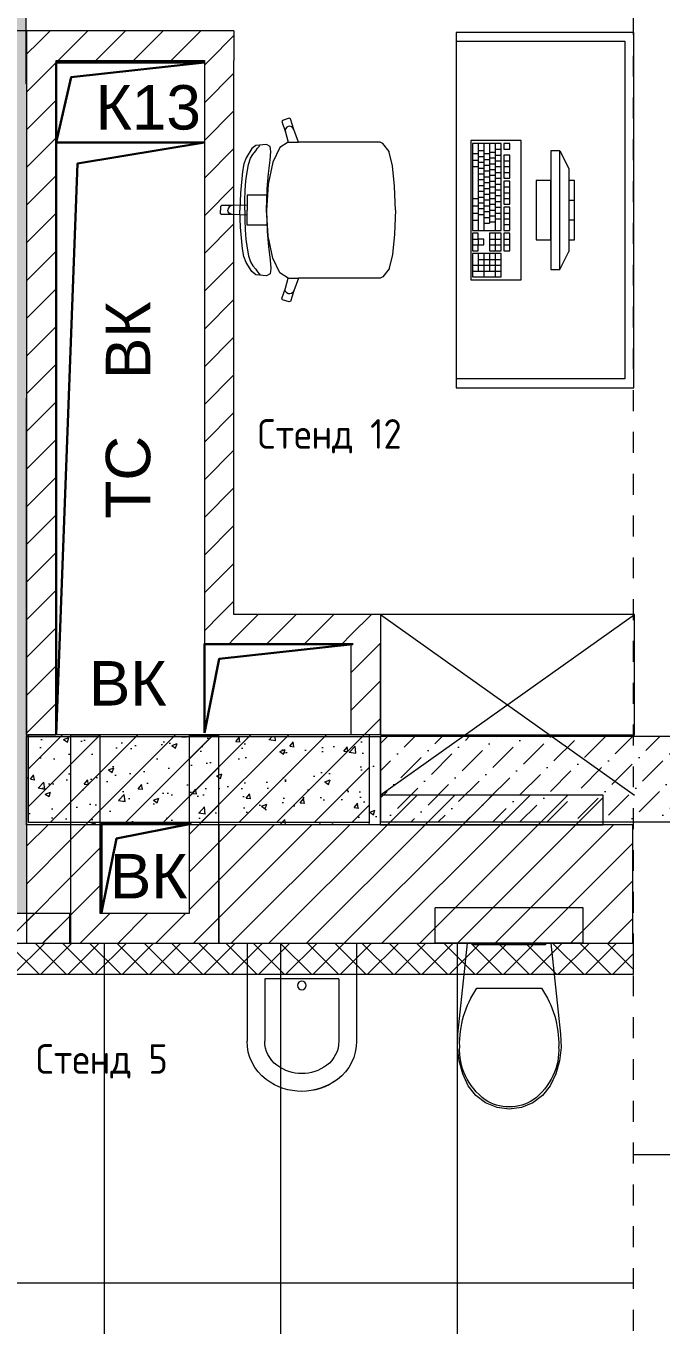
# Model space of a CAD drawing. Header units: millimetres. Extents: x 2336463 to 2579121, y 595385 to 778077.
# Drawn here: x 2528427 to 2530571, y 618458 to 622846 of the extents above; entities that cross this region are included whole.
import ezdxf

# ---------------------------------------------------------------- set-up
doc = ezdxf.new("R2010")
doc.units = ezdxf.units.MM
doc.header["$MEASUREMENT"] = 0
doc.linetypes.add('короткая штриховая', pattern=[141.111111, 70.555556, -70.555556])
for name, color, linetype, lineweight, true_color in [('+ план экспозиций_Ном._пера__242', 7, 'Continuous', 13, 0x1b55b5), ('+ план экспозиций_Ном._пера__58', 7, 'Continuous', 5, 0xdf0000), ('+возводимые стены_Ном._пера__169', 7, 'Continuous', 5, 0x68b353), ('+возводимые стены_Ном._пера__242', 7, 'Continuous', 13, 0x1b55b5), ('+возводимые стены_Ном._пера__9', 7, 'Continuous', 15, 0x3dad99), ('+стена с дверью_Ном._пера__243', 7, 'Continuous', 13, 0xe25822), ('Конструктив - Стены Несущие_Ном._пера__162', 7, 'Continuous', 5, 0xaaaaaa), ('сит план_Ном._пера__87', 7, 'Continuous', 20, 0x6a6a6a)]:
    doc.layers.add(name, color=color, linetype=linetype, lineweight=lineweight, true_color=true_color)
for name, color, linetype in [('+возводимые стены', 7, 'Continuous'), ('Интерьер - Мебель', 7, 'Continuous'), ('сит план', 7, 'Continuous')]:
    doc.layers.add(name, color=color, linetype=linetype)
for name, color, linetype, lineweight in [('+возводимые стены_Ном._пера__1', 7, 'Continuous', 13), ('+возводимые стены_Ном._пера__101', 252, 'Continuous', 5), ('+стена с дверью_Ном._пера__1', 7, 'Continuous', 13), ('1 Планировка_Ном._пера__1', 7, 'Continuous', 13), ('Интерьер - Мебель_Ном._пера__1', 7, 'Continuous', 13), ('Конструктив - Стены Несущие_Ном._пера__1', 7, 'Continuous', 13), ('сит план_Ном._пера__1', 7, 'Continuous', 13), ('сит план_Ном._пера__21', 7, 'Continuous', 30)]:
    doc.layers.add(name, color=color, linetype=linetype, lineweight=lineweight)
doc.styles.add('СГЕНЕРИР_СТИЛЬ_1', font='arial.ttf')
doc.styles.add('СГЕНЕРИР_СТИЛЬ_4', font='isocp.shx')
pattern_1 = [(45, (2086872.015, 585813.69), (-63.639609, 63.639609), [])]

# ---------------------------------------------------------------- blocks, each defined once
blk = doc.blocks.new('Перекрытие_164', base_point=(2529623.9, 620453.1))
at = {"layer": 'Интерьер - Мебель_Ном._пера__1', "color": 7, "linetype": 'Continuous', "lineweight": 13, "flags": 128}
blk.add_lwpolyline([(2529623.9, 620453.1), (2530481, 620453.1), (2530481, 620859.7), (2529623.9, 620859.7)], close=True, dxfattribs=at)
blk = doc.blocks.new('Стена_608', base_point=(2528429.3, 622829.7))
at = {"layer": 'сит план_Ном._пера__87', "linetype": 'Continuous', "lineweight": 20, "true_color": 0x6a6a6a}
h = blk.add_hatch(dxfattribs=at)
h.set_pattern_fill('Блоки_Бетонные_Эффективные', color=251, style=0, pattern_type=2)
h.set_pattern_definition(pattern_1)
h.paths.add_polyline_path([(2528429.3, 622729.7), (2528529.3, 622729.7), (2528429.3, 622829.7)])
h = blk.add_hatch(dxfattribs=at)
h.set_pattern_fill('Блоки_Бетонные_Эффективные', color=251, style=0, pattern_type=2)
h.set_pattern_definition(pattern_1)
h.paths.add_polyline_path([(2528529.3, 622829.7), (2528429.3, 622829.7), (2528529.3, 622729.7)])
h = blk.add_hatch(dxfattribs=at)
h.set_pattern_fill('Блоки_Бетонные_Эффективные', color=251, style=0, pattern_type=2)
h.set_pattern_definition(pattern_1)
h.paths.add_polyline_path([(2528529.3, 622829.7), (2528529.3, 622729.7), (2529029.3, 622729.7), (2529029.3, 622829.7)])
h = blk.add_hatch(dxfattribs=at)
h.set_pattern_fill('Блоки_Бетонные_Эффективные', color=251, style=0, pattern_type=2)
h.set_pattern_definition(pattern_1)
h.paths.add_polyline_path([(2529029.3, 622729.7), (2529129.3, 622729.7), (2529129.3, 622829.7)])
h = blk.add_hatch(dxfattribs=at)
h.set_pattern_fill('Блоки_Бетонные_Эффективные', color=251, style=0, pattern_type=2)
h.set_pattern_definition(pattern_1)
h.paths.add_polyline_path([(2529029.3, 622729.7), (2529129.3, 622829.7), (2529029.3, 622829.7)])
at = {"layer": 'сит план_Ном._пера__1', "color": 7, "linetype": 'Continuous', "lineweight": 13, "flags": 128}
for points in [[(2528429.3, 622829.7), (2528429.3, 622729.7)], [(2529129.3, 622829.7), (2528429.3, 622829.7)], [(2529129.3, 622829.7), (2529129.3, 622729.7)], [(2528529.3, 622729.7), (2529029.3, 622729.7)]]:
    blk.add_lwpolyline(points, dxfattribs=at)
blk = doc.blocks.new('Стена_609', base_point=(2529129.3, 622829.7))
at = {"layer": 'сит план_Ном._пера__87', "linetype": 'Continuous', "lineweight": 20, "true_color": 0x6a6a6a}
h = blk.add_hatch(dxfattribs=at)
h.set_pattern_fill('Блоки_Бетонные_Эффективные', color=251, style=0, pattern_type=2)
h.set_pattern_definition(pattern_1)
h.paths.add_polyline_path([(2529029.3, 622729.7), (2529029.3, 620859.7), (2529129.3, 620859.7), (2529129.3, 622729.7)])
h = blk.add_hatch(dxfattribs=at)
h.set_pattern_fill('Блоки_Бетонные_Эффективные', color=251, style=0, pattern_type=2)
h.set_pattern_definition(pattern_1)
h.paths.add_polyline_path([(2529129.3, 620859.7), (2529029.3, 620759.7), (2529129.3, 620759.7)])
h = blk.add_hatch(dxfattribs=at)
h.set_pattern_fill('Блоки_Бетонные_Эффективные', color=251, style=0, pattern_type=2)
h.set_pattern_definition(pattern_1)
h.paths.add_polyline_path([(2529129.3, 620859.7), (2529029.3, 620859.7), (2529029.3, 620759.7)])
at = {"layer": 'сит план_Ном._пера__1', "color": 7, "linetype": 'Continuous', "lineweight": 13, "flags": 128}
for points in [[(2529029.3, 622729.7), (2529029.3, 620759.7)], [(2529129.3, 620859.7), (2529129.3, 622729.7)], [(2529029.3, 620759.7), (2529129.3, 620759.7)]]:
    blk.add_lwpolyline(points, dxfattribs=at)
blk = doc.blocks.new('Стена_610', base_point=(2529129.3, 620859.7))
at = {"layer": 'сит план_Ном._пера__87', "linetype": 'Continuous', "lineweight": 20, "true_color": 0x6a6a6a}
h = blk.add_hatch(dxfattribs=at)
h.set_pattern_fill('Блоки_Бетонные_Эффективные', color=251, style=0, pattern_type=2)
h.set_pattern_definition(pattern_1)
h.paths.add_polyline_path([(2529129.3, 620759.7), (2529523.9, 620759.7), (2529523.9, 620859.7), (2529129.3, 620859.7)])
h = blk.add_hatch(dxfattribs=at)
h.set_pattern_fill('Блоки_Бетонные_Эффективные', color=251, style=0, pattern_type=2)
h.set_pattern_definition(pattern_1)
h.paths.add_polyline_path([(2529523.9, 620759.7), (2529623.9, 620759.7), (2529623.9, 620859.7)])
h = blk.add_hatch(dxfattribs=at)
h.set_pattern_fill('Блоки_Бетонные_Эффективные', color=251, style=0, pattern_type=2)
h.set_pattern_definition(pattern_1)
h.paths.add_polyline_path([(2529523.9, 620759.7), (2529623.9, 620859.7), (2529523.9, 620859.7)])
at = {"layer": 'сит план_Ном._пера__1', "color": 7, "linetype": 'Continuous', "lineweight": 13, "flags": 128}
for points in [[(2529623.9, 620859.7), (2529129.3, 620859.7)], [(2529623.9, 620859.7), (2529623.9, 620759.7)], [(2529129.3, 620759.7), (2529523.9, 620759.7)]]:
    blk.add_lwpolyline(points, dxfattribs=at)
blk = doc.blocks.new('Стена_611', base_point=(2529623.9, 620859.7))
at = {"layer": 'сит план_Ном._пера__87', "linetype": 'Continuous', "lineweight": 20, "true_color": 0x6a6a6a}
h = blk.add_hatch(dxfattribs=at)
h.set_pattern_fill('Блоки_Бетонные_Эффективные', color=251, style=0, pattern_type=2)
h.set_pattern_definition(pattern_1)
h.paths.add_polyline_path([(2529523.9, 620759.7), (2529523.9, 620453.1), (2529623.9, 620453.1), (2529623.9, 620759.7)])
at = {"layer": 'сит план_Ном._пера__1', "color": 7, "linetype": 'Continuous', "lineweight": 13, "flags": 128}
for points in [[(2529523.9, 620759.7), (2529523.9, 620453.1)], [(2529623.9, 620453.1), (2529623.9, 620759.7)], [(2529623.9, 620453.1), (2529523.9, 620453.1)]]:
    blk.add_lwpolyline(points, dxfattribs=at)
blk = doc.blocks.new('Стена_612', base_point=(2528429.3, 622829.7))
at = {"layer": 'сит план_Ном._пера__87', "linetype": 'Continuous', "lineweight": 20, "true_color": 0x6a6a6a}
h = blk.add_hatch(dxfattribs=at)
h.set_pattern_fill('Блоки_Бетонные_Эффективные', color=251, style=0, pattern_type=2)
h.set_pattern_definition(pattern_1)
h.paths.add_polyline_path([(2528429.3, 622729.7), (2528427.9, 620452.4), (2528527.9, 620452.3), (2528529.3, 622729.7)])
at = {"layer": 'сит план_Ном._пера__1', "color": 7, "linetype": 'Continuous', "lineweight": 13, "flags": 128}
for points in [[(2528429.3, 622729.7), (2528427.9, 620452.4)], [(2528527.9, 620452.3), (2528529.3, 622729.7)], [(2528527.9, 620452.3), (2528427.9, 620452.4)]]:
    blk.add_lwpolyline(points, dxfattribs=at)
blk = doc.blocks.new('Стена_613', base_point=(2528434.9, 620453.1))
at = {"layer": 'сит план_Ном._пера__87', "linetype": 'Continuous', "lineweight": 20, "true_color": 0x6a6a6a}
h = blk.add_hatch(dxfattribs=at)
h.set_pattern_fill('Блоки_Бетонные_Эффективные', color=251, style=0, pattern_type=2)
h.set_pattern_definition(pattern_1)
h.paths.add_polyline_path([(2528434.9, 620158.1), (2529587, 620158.1), (2529587, 620453.1), (2528434.9, 620453.1)])
at = {"layer": 'сит план_Ном._пера__1', "color": 7, "linetype": 'Continuous', "lineweight": 13, "flags": 128}
for points in [[(2529587, 620453.1), (2528434.9, 620453.1)], [(2528434.9, 620453.1), (2528434.9, 620158.1)], [(2529587, 620158.1), (2529587, 620453.1)], [(2528434.9, 620158.1), (2529587, 620158.1)]]:
    blk.add_lwpolyline(points, dxfattribs=at)
blk = doc.blocks.new('Стена_614', base_point=(2528577.9, 620452.4))
at = {"layer": 'сит план_Ном._пера__87', "linetype": 'Continuous', "lineweight": 20, "true_color": 0x6a6a6a}
h = blk.add_hatch(dxfattribs=at)
h.set_pattern_fill('Блоки_Бетонные_Эффективные', color=251, style=0, pattern_type=2)
h.set_pattern_definition(pattern_1)
h.paths.add_polyline_path([(2528677.9, 619849.7), (2528677.9, 620452.4), (2528577.9, 620452.4), (2528577.9, 619849.7)])
h = blk.add_hatch(dxfattribs=at)
h.set_pattern_fill('Блоки_Бетонные_Эффективные', color=251, style=0, pattern_type=2)
h.set_pattern_definition(pattern_1)
h.paths.add_polyline_path([(2528677.9, 619849.7), (2528577.9, 619749.7), (2528677.9, 619749.7)])
h = blk.add_hatch(dxfattribs=at)
h.set_pattern_fill('Блоки_Бетонные_Эффективные', color=251, style=0, pattern_type=2)
h.set_pattern_definition(pattern_1)
h.paths.add_polyline_path([(2528677.9, 619849.7), (2528577.9, 619849.7), (2528577.9, 619749.7)])
at = {"layer": 'сит план_Ном._пера__1', "color": 7, "linetype": 'Continuous', "lineweight": 13, "flags": 128}
for points in [[(2528577.9, 620452.4), (2528577.9, 619749.7)], [(2528677.9, 620452.4), (2528577.9, 620452.4)], [(2528677.9, 619849.7), (2528677.9, 620452.4)], [(2528577.9, 619749.7), (2528677.9, 619749.7)]]:
    blk.add_lwpolyline(points, dxfattribs=at)
blk = doc.blocks.new('Стена_615', base_point=(2528577.9, 619749.7))
at = {"layer": 'сит план_Ном._пера__87', "linetype": 'Continuous', "lineweight": 20, "true_color": 0x6a6a6a}
h = blk.add_hatch(dxfattribs=at)
h.set_pattern_fill('Блоки_Бетонные_Эффективные', color=251, style=0, pattern_type=2)
h.set_pattern_definition(pattern_1)
h.paths.add_polyline_path([(2528677.9, 619749.7), (2528977.9, 619749.7), (2528977.9, 619849.7), (2528677.9, 619849.7)])
h = blk.add_hatch(dxfattribs=at)
h.set_pattern_fill('Блоки_Бетонные_Эффективные', color=251, style=0, pattern_type=2)
h.set_pattern_definition(pattern_1)
h.paths.add_polyline_path([(2529077.9, 619849.7), (2528977.9, 619849.7), (2529077.9, 619749.7)])
h = blk.add_hatch(dxfattribs=at)
h.set_pattern_fill('Блоки_Бетонные_Эффективные', color=251, style=0, pattern_type=2)
h.set_pattern_definition(pattern_1)
h.paths.add_polyline_path([(2528977.9, 619849.7), (2528977.9, 619749.7), (2529077.9, 619749.7)])
at = {"layer": 'сит план_Ном._пера__1', "color": 7, "linetype": 'Continuous', "lineweight": 13, "flags": 128}
for points in [[(2528977.9, 619849.7), (2528677.9, 619849.7)], [(2529077.9, 619749.7), (2529077.9, 619849.7)], [(2528677.9, 619749.7), (2529077.9, 619749.7)]]:
    blk.add_lwpolyline(points, dxfattribs=at)
blk = doc.blocks.new('Стена_616', base_point=(2529077.9, 619749.7))
at = {"layer": 'сит план_Ном._пера__87', "linetype": 'Continuous', "lineweight": 20, "true_color": 0x6a6a6a}
h = blk.add_hatch(dxfattribs=at)
h.set_pattern_fill('Блоки_Бетонные_Эффективные', color=251, style=0, pattern_type=2)
h.set_pattern_definition(pattern_1)
h.paths.add_polyline_path([(2529077.9, 619849.7), (2529077.9, 620452.4), (2528977.9, 620452.4), (2528977.9, 619849.7)])
at = {"layer": 'сит план_Ном._пера__1', "color": 7, "linetype": 'Continuous', "lineweight": 13, "flags": 128}
for points in [[(2528977.9, 620452.4), (2529077.9, 620452.4)], [(2528977.9, 620452.4), (2528977.9, 619849.7)], [(2529077.9, 619849.7), (2529077.9, 620452.4)]]:
    blk.add_lwpolyline(points, dxfattribs=at)
blk = doc.blocks.new('Стена_634', base_point=(2528574.7, 619749.7))
at = {"layer": '+возводимые стены_Ном._пера__169', "linetype": 'Continuous', "lineweight": 5, "true_color": 0x68b353}
h = blk.add_hatch(dxfattribs=at)
h.set_pattern_fill('Блоки_Бетонные_Эффективные', color=85, style=0, pattern_type=2)
h.set_pattern_definition(pattern_1)
h.paths.add_polyline_path([(2528574.7, 619849.7), (2526803.9, 619849.7), (2526803.9, 619749.7), (2528574.7, 619749.7)])
at = {"layer": '+возводимые стены_Ном._пера__101', "color": 252, "linetype": 'Continuous', "lineweight": 5, "flags": 128}
for points in [[(2528574.7, 619849.7), (2526803.9, 619849.7)], [(2528574.7, 619749.7), (2528574.7, 619849.7)], [(2526803.9, 619749.7), (2528574.7, 619749.7)]]:
    blk.add_lwpolyline(points, dxfattribs=at)
blk = doc.blocks.new('Стена_649', base_point=(2528428.7, 620149.8))
at = {"layer": '+возводимые стены_Ном._пера__169', "linetype": 'Continuous', "lineweight": 5, "true_color": 0x68b353}
h = blk.add_hatch(dxfattribs=at)
h.set_pattern_fill('Блоки_Бетонные_Эффективные', color=85, style=0, pattern_type=2)
h.set_pattern_definition(pattern_1)
h.paths.add_polyline_path([(2528428.7, 620149.8), (2528428.7, 619749.9), (2528578.7, 619749.9), (2528578.7, 620149.8)])
at = {"layer": '+возводимые стены_Ном._пера__101', "color": 252, "linetype": 'Continuous', "lineweight": 5, "flags": 128}
for points in [[(2528428.7, 620149.8), (2528428.7, 619749.9)], [(2528578.7, 620149.8), (2528428.7, 620149.8)], [(2528578.7, 619749.9), (2528578.7, 620149.8)], [(2528428.7, 619749.9), (2528578.7, 619749.9)]]:
    blk.add_lwpolyline(points, dxfattribs=at)
blk = doc.blocks.new('Стена_654', base_point=(2529622.7, 620149.8))
at = {"layer": '+возводимые стены_Ном._пера__169', "linetype": 'Continuous', "lineweight": 5, "true_color": 0x68b353}
h = blk.add_hatch(dxfattribs=at)
h.set_pattern_fill('Блоки_Бетонные_Эффективные', color=85, style=0, pattern_type=2)
h.set_pattern_definition(pattern_1)
h.paths.add_polyline_path([(2529622.7, 620149.8), (2530375, 620149.8), (2530375, 620249.8), (2529622.7, 620249.8)])
at = {"layer": '+возводимые стены_Ном._пера__101', "color": 252, "linetype": 'Continuous', "lineweight": 5, "flags": 128}
for points in [[(2530375, 620249.8), (2529622.7, 620249.8)], [(2529622.7, 620249.8), (2529622.7, 620149.8)], [(2530375, 620149.8), (2530375, 620249.8)], [(2529622.7, 620149.8), (2530375, 620149.8)]]:
    blk.add_lwpolyline(points, dxfattribs=at)
blk = doc.blocks.new('Индивидуальное Рабочее Место 25')
at = {"layer": 'Интерьер - Мебель_Ном._пера__1', "color": 7, "linetype": 'Continuous', "lineweight": 13}
for p, q in [((-1170, 0), (-1200, 0)), ((-1200, 0), (-1200, -30)), ((-30, 0), (-1170, 0)), ((0, 0), (-30, 0)), ((0, -30), (0, 0)), ((-1200, -30), (-1200, -600)), ((-1170, -30), (-30, -30)), ((-1170, -600), (-1170, -30)), ((-30, -30), (-30, -600)), ((0, -600), (0, -30)), ((-500, -200), (-700, -200)), ((-700, -200), (-700, -220)), ((-633.3, -220), (-633.3, -200)), ((-566.7, -220), (-566.7, -200)), ((-500, -220), (-500, -200)), ((-800, -250), (-740, -220)), ((-400, -250), (-800, -250)), ((-800, -250), (-800, -280)), ((-740, -220), (-460, -220)), ((-700, -220), (-500, -220)), ((-400, -250), (-460, -220)), ((-400, -280), (-400, -250)), ((-800, -280), (-400, -280)), ((-500, -280), (-700, -280)), ((-700, -280), (-700, -330)), ((-500, -330), (-500, -280)), ((-700, -330), (-500, -330)), ((-805.6, -419.1), (-825.2, -419.1)), ((-825.2, -419.1), (-825.2, -438.5)), ((-825.2, -438.5), (-805.6, -438.5)), ((-805.6, -438.5), (-805.6, -419.1)), ((-707.7, -419.1), (-786, -419.1)), ((-786, -419.1), (-786, -438.5)), ((-786, -438.5), (-707.7, -438.5)), ((-766.5, -438.5), (-766.5, -419.1)), ((-746.9, -438.5), (-746.9, -419.1)), ((-727.3, -438.5), (-727.3, -419.1)), ((-707.7, -438.5), (-707.7, -419.1)), ((-619.6, -419.1), (-697.9, -419.1)), ((-697.9, -419.1), (-697.9, -438.5)), ((-697.9, -438.5), (-619.6, -438.5)), ((-678.3, -438.5), (-678.3, -419.1)), ((-658.8, -438.5), (-658.8, -419.1)), ((-639.2, -438.5), (-639.2, -419.1)), ((-619.6, -438.5), (-619.6, -419.1)), ((-531.5, -419.1), (-609.8, -419.1)), ((-609.8, -419.1), (-609.8, -438.5)), ((-609.8, -438.5), (-531.5, -438.5)), ((-590.2, -438.5), (-590.2, -419.1)), ((-570.6, -438.5), (-570.6, -419.1)), ((-551, -438.5), (-551, -419.1)), ((-531.5, -438.5), (-531.5, -419.1)), ((-462.9, -419.1), (-521.7, -419.1)), ((-521.7, -419.1), (-521.7, -438.5)), ((-521.7, -438.5), (-462.9, -438.5)), ((-502.1, -438.5), (-502.1, -419.1)), ((-482.5, -438.5), (-482.5, -419.1)), ((-462.9, -438.5), (-462.9, -419.1)), ((-531.5, -448.2), (-825.2, -448.2)), ((-825.2, -448.2), (-825.2, -545.2)), ((-825.2, -467.6), (-531.5, -467.6)), ((-805.6, -467.6), (-805.6, -448.2)), ((-795.8, -487), (-795.8, -467.6)), ((-786, -467.6), (-786, -448.2)), ((-776.3, -487), (-776.3, -467.6)), ((-766.5, -467.6), (-766.5, -448.2)), ((-756.7, -487), (-756.7, -467.6)), ((-746.9, -467.6), (-746.9, -448.2)), ((-737.1, -487), (-737.1, -467.6)), ((-727.3, -467.6), (-727.3, -448.2)), ((-717.5, -487), (-717.5, -467.6)), ((-707.7, -467.6), (-707.7, -448.2)), ((-697.9, -487), (-697.9, -467.6)), ((-688.1, -467.6), (-688.1, -448.2)), ((-678.3, -487), (-678.3, -467.6)), ((-668.5, -467.6), (-668.5, -448.2)), ((-658.8, -487), (-658.8, -467.6)), ((-649, -467.6), (-649, -448.2)), ((-639.2, -487), (-639.2, -467.6)), ((-629.4, -467.6), (-629.4, -448.2)), ((-619.6, -487), (-619.6, -467.6)), ((-609.8, -467.6), (-609.8, -448.2)), ((-600, -487), (-600, -467.6)), ((-590.2, -467.6), (-590.2, -448.2)), ((-580.4, -487), (-580.4, -467.6)), ((-570.6, -467.6), (-570.6, -448.2)), ((-560.8, -487), (-560.8, -467.6)), ((-531.5, -545.2), (-531.5, -448.2)), ((-462.9, -448.2), (-521.7, -448.2)), ((-521.7, -448.2), (-521.7, -487)), ((-521.7, -467.6), (-462.9, -467.6)), ((-502.1, -487), (-502.1, -448.2)), ((-482.5, -487), (-482.5, -448.2)), ((-462.9, -487), (-462.9, -448.2)), ((-374.8, -448.2), (-453.1, -448.2)), ((-453.1, -448.2), (-453.1, -545.2)), ((-453.1, -467.6), (-374.8, -467.6)), ((-433.5, -525.8), (-433.5, -448.2)), ((-414, -545.2), (-414, -448.2)), ((-394.4, -545.2), (-394.4, -448.2)), ((-374.8, -545.2), (-374.8, -448.2)), ((-825.2, -487), (-555.9, -487)), ((-825.2, -506.4), (-531.5, -506.4)), ((-825.2, -525.8), (-531.5, -525.8)), ((-800.7, -525.8), (-800.7, -506.4)), ((-790.9, -506.4), (-790.9, -487)), ((-790.9, -545.2), (-790.9, -525.8)), ((-781.1, -525.8), (-781.1, -506.4)), ((-771.4, -506.4), (-771.4, -487)), ((-768.9, -545.2), (-768.9, -525.8)), ((-761.6, -525.8), (-761.6, -506.4)), ((-751.8, -506.4), (-751.8, -487)), ((-746.9, -545.2), (-746.9, -525.8)), ((-742, -525.8), (-742, -506.4)), ((-732.2, -506.4), (-732.2, -487)), ((-722.4, -525.8), (-722.4, -506.4)), ((-712.6, -506.4), (-712.6, -487)), ((-702.8, -525.8), (-702.8, -506.4)), ((-693, -506.4), (-693, -487)), ((-683.2, -525.8), (-683.2, -506.4)), ((-673.4, -506.4), (-673.4, -487)), ((-663.6, -525.8), (-663.6, -506.4)), ((-653.9, -506.4), (-653.9, -487)), ((-644.1, -525.8), (-644.1, -506.4)), ((-639.2, -545.2), (-639.2, -525.8)), ((-634.3, -506.4), (-634.3, -487)), ((-624.5, -525.8), (-624.5, -506.4)), ((-614.7, -506.4), (-614.7, -487)), ((-614.7, -545.2), (-614.7, -525.8)), ((-604.9, -525.8), (-604.9, -506.4)), ((-595.1, -506.4), (-595.1, -487)), ((-590.2, -545.2), (-590.2, -525.8)), ((-585.3, -525.8), (-585.3, -506.4)), ((-575.5, -506.4), (-575.5, -487)), ((-565.7, -545.2), (-565.7, -525.8)), ((-555.9, -506.4), (-555.9, -487)), ((-521.7, -487), (-462.9, -487)), ((-502.1, -525.8), (-521.7, -525.8)), ((-521.7, -525.8), (-521.7, -545.2)), ((-482.5, -506.4), (-502.1, -506.4)), ((-502.1, -506.4), (-502.1, -525.8)), ((-502.1, -545.2), (-502.1, -525.8)), ((-502.1, -525.8), (-482.5, -525.8)), ((-482.5, -525.8), (-482.5, -506.4)), ((-462.9, -525.8), (-482.5, -525.8)), ((-482.5, -545.2), (-482.5, -525.8)), ((-462.9, -545.2), (-462.9, -525.8)), ((-453.1, -487), (-394.4, -487)), ((-453.1, -506.4), (-374.8, -506.4)), ((-453.1, -525.8), (-394.4, -525.8)), ((-825.2, -545.2), (-531.5, -545.2)), ((-521.7, -545.2), (-462.9, -545.2)), ((-453.1, -545.2), (-374.8, -545.2)), ((-1200, -600), (-1170, -600)), ((-30, -600), (0, -600)), ((-797.9, -826.3), (-824.7, -847.4)), ((-795.8, -825.4), (-797.9, -826.3)), ((-749.9, -814.7), (-795.8, -825.4)), ((-681.1, -807.6), (-749.9, -814.7)), ((-680, -807.5), (-681.1, -807.6)), ((-600, -805), (-680, -807.5)), ((-600, -805), (-520, -807.5)), ((-520, -807.5), (-518.9, -807.6)), ((-518.9, -807.6), (-450.1, -814.7)), ((-450.1, -814.7), (-404.2, -825.4)), ((-404.2, -825.4), (-402.1, -826.3)), ((-402.1, -826.3), (-375.3, -847.4)), ((-824.7, -847.4), (-829.3, -856)), ((-829.3, -856), (-829.3, -887.1)), ((-375.3, -847.4), (-370.7, -856)), ((-370.7, -856), (-370.7, -887.1)), ((-829.3, -887.1), (-829.3, -923.2)), ((-370.7, -887.1), (-370.7, -923.2)), ((-829.3, -923.2), (-829.3, -1132.3)), ((-370.7, -923.2), (-370.7, -1132.3)), ((-829.3, -1132.3), (-872.6, -1148)), ((-829.3, -1166.5), (-829.3, -1132.3)), ((-370.7, -1166.5), (-370.7, -1132.3)), ((-370.7, -1132.3), (-327.4, -1148)), ((-908.1, -1159.4), (-910, -1163.1)), ((-910, -1163.1), (-902.5, -1185.9)), ((-872.6, -1148), (-908.1, -1159.4)), ((-898.7, -1187.8), (-863.3, -1176.4)), ((-881.4, -1155.4), (-883, -1161)), ((-883, -1161), (-882.3, -1166.8)), ((-882.3, -1166.8), (-879.5, -1171.9)), ((-877.8, -1150.8), (-881.4, -1155.4)), ((-879.5, -1171.9), (-874.8, -1175.5)), ((-872.6, -1148), (-877.8, -1150.8)), ((-874.8, -1175.5), (-869.2, -1177.1)), ((-869.2, -1177.1), (-863.3, -1176.4)), ((-863.3, -1176.4), (-829.2, -1166.7)), ((-829.3, -1166.5), (-829.2, -1166.7)), ((-829.2, -1166.7), (-811.8, -1194.6)), ((-370.8, -1166.7), (-388.2, -1194.6)), ((-370.7, -1166.5), (-370.8, -1166.7)), ((-336.7, -1176.4), (-370.8, -1166.7)), ((-330.8, -1177.1), (-336.7, -1176.4)), ((-301.3, -1187.8), (-336.7, -1176.4)), ((-325.2, -1175.5), (-330.8, -1177.1)), ((-327.4, -1148), (-322.2, -1150.8)), ((-327.4, -1148), (-291.9, -1159.4)), ((-320.5, -1171.9), (-325.2, -1175.5)), ((-322.2, -1150.8), (-318.6, -1155.4)), ((-317.7, -1166.8), (-320.5, -1171.9)), ((-318.6, -1155.4), (-317, -1161)), ((-317, -1161), (-317.7, -1166.8)), ((-290, -1163.1), (-297.5, -1185.9)), ((-291.9, -1159.4), (-290, -1163.1)), ((-902.5, -1185.9), (-898.7, -1187.8)), ((-814.7, -1228.1), (-821.4, -1239.7)), ((-797.5, -1225.1), (-814.7, -1228.1)), ((-811.8, -1194.6), (-762.1, -1218.4)), ((-768.5, -1227.7), (-797.5, -1225.1)), ((-723.2, -1233.5), (-768.5, -1227.7)), ((-762.1, -1218.4), (-687.7, -1234.2)), ((-437.9, -1218.4), (-512.3, -1234.2)), ((-476.8, -1233.5), (-431.5, -1227.7)), ((-388.2, -1194.6), (-437.9, -1218.4)), ((-431.5, -1227.7), (-402.5, -1225.1)), ((-402.5, -1225.1), (-385.3, -1228.1)), ((-385.3, -1228.1), (-378.6, -1239.7)), ((-297.5, -1185.9), (-301.3, -1187.8)), ((-821.4, -1239.7), (-818.1, -1275.8)), ((-815, -1265.2), (-818.8, -1262.6)), ((-808.8, -1270.4), (-815, -1265.2)), ((-799.7, -1276.5), (-808.8, -1270.4)), ((-672.3, -1238.2), (-723.2, -1233.5)), ((-687.7, -1234.2), (-650.3, -1236.6)), ((-600, -1240.5), (-672.3, -1238.2)), ((-650.3, -1236.6), (-600, -1239.8)), ((-650.3, -1236.6), (-650.3, -1275.3)), ((-549.7, -1236.6), (-600, -1239.8)), ((-600, -1240.5), (-527.7, -1238.2)), ((-512.3, -1234.2), (-549.7, -1236.6)), ((-549.7, -1236.6), (-549.7, -1275.3)), ((-527.7, -1238.2), (-476.8, -1233.5)), ((-400.3, -1276.5), (-391.2, -1270.4)), ((-391.2, -1270.4), (-385, -1265.2)), ((-385, -1265.2), (-381.2, -1262.6)), ((-378.6, -1239.7), (-381.9, -1275.8)), ((-818.1, -1275.8), (-807.6, -1289)), ((-807.6, -1289), (-776.5, -1309)), ((-788, -1286.6), (-799.7, -1276.5)), ((-774.8, -1294.3), (-788, -1286.6)), ((-776.5, -1309), (-756.6, -1316.3)), ((-754.5, -1300.5), (-774.8, -1294.3)), ((-756.6, -1316.3), (-730.7, -1321.1)), ((-728.5, -1305.5), (-754.5, -1300.5)), ((-698.5, -1309.2), (-728.5, -1305.5)), ((-666.1, -1311.7), (-698.5, -1309.2)), ((-632.7, -1313.2), (-666.1, -1311.7)), ((-650.3, -1275.3), (-650.3, -1305.3)), ((-650.3, -1305.3), (-616.9, -1305.3)), ((-600, -1313.6), (-632.7, -1313.2)), ((-616.9, -1305.3), (-600, -1305.3)), ((-616.9, -1305.3), (-615.1, -1355.1)), ((-583.1, -1305.3), (-600, -1305.3)), ((-600, -1313.6), (-567.3, -1313.2)), ((-583.1, -1305.3), (-584.9, -1355.1)), ((-549.7, -1305.3), (-583.1, -1305.3)), ((-567.3, -1313.2), (-533.9, -1311.7)), ((-549.7, -1275.3), (-549.7, -1305.3)), ((-533.9, -1311.7), (-501.5, -1309.2)), ((-501.5, -1309.2), (-471.5, -1305.5)), ((-471.5, -1305.5), (-445.5, -1300.5)), ((-443.4, -1316.3), (-469.3, -1321.1)), ((-445.5, -1300.5), (-425.2, -1294.3)), ((-423.5, -1309), (-443.4, -1316.3)), ((-425.2, -1294.3), (-412, -1286.6)), ((-392.4, -1289), (-423.5, -1309)), ((-412, -1286.6), (-400.3, -1276.5)), ((-381.9, -1275.8), (-392.4, -1289)), ((-730.7, -1321.1), (-657.5, -1328.1)), ((-657.5, -1328.1), (-600, -1330.2)), ((-615.1, -1355.1), (-613.9, -1360.8)), ((-615.1, -1355.1), (-615.1, -1392)), ((-542.5, -1328.1), (-600, -1330.2)), ((-584.9, -1355.1), (-586.1, -1360.8)), ((-584.9, -1355.1), (-584.9, -1392)), ((-469.3, -1321.1), (-542.5, -1328.1)), ((-615.1, -1392), (-612.1, -1395)), ((-613.9, -1360.8), (-610.7, -1365.7)), ((-612.1, -1395), (-600, -1395)), ((-610.7, -1365.7), (-605.8, -1368.9)), ((-605.8, -1368.9), (-600, -1370.1)), ((-594.2, -1368.9), (-600, -1370.1)), ((-587.9, -1395), (-600, -1395)), ((-589.3, -1365.7), (-594.2, -1368.9)), ((-586.1, -1360.8), (-589.3, -1365.7)), ((-584.9, -1392), (-587.9, -1395))]:
    blk.add_line(p, q, dxfattribs=at)
at = {"layer": 'Интерьер - Мебель_Ном._пера__1', "color": 7, "linetype": 'Continuous', "lineweight": 13, "flags": 128}
for points in [[(0, 0), (-1200, 0), (-1200, -600), (0, -600)], [(-835, -380), (-835, -550), (-365, -550), (-365, -380)]]:
    blk.add_lwpolyline(points, close=True, dxfattribs=at)
blk = doc.blocks.new('Унитаз 25')
at = {"layer": 'Интерьер - Мебель_Ном._пера__1', "color": 7, "linetype": 'Continuous', "lineweight": 13}
for p, q in [((-250, 120), (250, 120)), ((-250, 0), (-250, 120)), ((250, 0), (250, 120)), ((-250, 0), (250, 0)), ((0, -151.4), (-108.9, -151.4)), ((108.9, -151.4), (0, -151.4))]:
    blk.add_line(p, q, dxfattribs=at)
at = {"layer": 'Интерьер - Мебель_Ном._пера__1', "color": 7, "linetype": 'Continuous', "lineweight": 13, "flags": 128}
for points in [[(-169.4, -396.7), (-157, -440.3), (-138, -481.3), (-112.4, -513.9), (-79.4, -538.8), (-41, -554.6), (0, -560), (41, -554.6), (79.4, -538.8), (112.4, -513.9), (138, -481.3), (157, -440.3), (169.4, -396.7), (174.9, -351.8), (173.3, -306.6), (141, 0), (-141, 0), (-173.3, -306.6), (-174.9, -351.8)], [(123, 0), (-123, 0), (-123, -5), (123, -5)]]:
    blk.add_lwpolyline(points, close=True, dxfattribs=at)
at = {"layer": 'Интерьер - Мебель_Ном._пера__1', "color": 7, "linetype": 'Continuous', "lineweight": 13}
for centre, major_axis, start_param, end_param in [((258.1, -339.4), (425.3, 0), 2.612188, 3.165208), ((-258.1, -339.4), (425.3, 0), 6.259567, 6.812588), ((89.5, -360.8), (256.9, 0), 3.085861, 3.98645), ((-89.5, -360.8), (256.9, 0), 5.438324, 6.338913), ((0.8, -431.2), (138.5, 0), 4.079884, 4.706528), ((-0.8, -431.2), (138.5, 0), 4.71825, 5.344894)]:
    blk.add_ellipse(centre, major_axis=major_axis, ratio=0.875546, start_param=start_param, end_param=end_param, dxfattribs=at)
blk = doc.blocks.new('Биде 25')
at = {"layer": 'Интерьер - Мебель_Ном._пера__1', "color": 7, "linetype": 'Continuous', "lineweight": 13}
for p, q in [((185, 0), (-185, 0)), ((185, 0), (185, -330)), ((-185, 0), (-185, -330)), ((-125, -120), (-125, -330)), ((-125, -120), (125, -120)), ((125, -120), (125, -330))]:
    blk.add_line(p, q, dxfattribs=at)
blk.add_circle((0, -142.5), 15, dxfattribs=at)
for centre, radius, start, end in [((-22.5, -330), 162.5, 180, 233.1301), ((-22.5, -330), 162.5, 180, 233.1301), ((-22.5, -330), 102.5, 180, 233.1301), ((22.5, -330), 102.5, 306.8699, 0), ((22.5, -330), 162.5, 306.8699, 0), ((0, -300), 140, 233.1301, 306.8699), ((0, -300), 200, 233.1301, 306.8699), ((0, -300), 200, 233.1301, 270)]:
    blk.add_arc(centre, radius, start, end, dxfattribs=at)

msp = doc.modelspace()

# ---------------------------------------------------------------- hatches: boundary and pattern name
at = {"layer": '+ план экспозиций_Ном._пера__242', "linetype": 'Continuous', "lineweight": 13, "true_color": 0x1b55b5}
h = msp.add_hatch(dxfattribs=at)
h.set_pattern_fill('Сетка_1200х1200', color=152, style=0, pattern_type=2)
h.set_pattern_definition([(0, (2531101.8, 617836.2), (0, 1200), []), (90, (2531101.8, 617836.2), (-1200, 0), [])])
h.paths.add_polyline_path([(2531724.6, 612956.1), (2530479.1, 612956.1), (2530479.1, 620158.7), (2531724.6, 620158.7)])
h = msp.add_hatch(dxfattribs=at)
h.set_pattern_fill('Сетка_596x1500', color=152, style=0, pattern_type=2)
h.set_pattern_definition([(90, (2530479.1, 618602.75), (-596, 0), []), (180, (2530479.1, 618602.8), (0, 1500), [])])
h.paths.add_polyline_path([(2526835.8, 619749.7), (2526835.8, 617401.1), (2529077.9, 617401.1), (2529077.9, 617402.8), (2530479.1, 617402.8), (2530479.1, 619749.7), (2529077.9, 619749.7)])
at = {"layer": '+возводимые стены_Ном._пера__242', "linetype": 'Continuous', "lineweight": 13, "true_color": 0x1b55b5}
h = msp.add_hatch(dxfattribs=at)
h.set_pattern_fill('Блоки_Бетонные_Эффективные', color=152, style=0, pattern_type=2)
h.set_pattern_definition(pattern_1)
h.paths.add_polyline_path([(2529077.9, 619749.7), (2530475.9, 619749.7), (2530475.9, 620149.8), (2529077.9, 620149.8)])
at = {"layer": '+возводимые стены_Ном._пера__9', "linetype": 'Continuous', "lineweight": 15, "true_color": 0x3dad99}
h = msp.add_hatch(dxfattribs=at)
h.set_pattern_fill('Блоки_Бетонные', color=135, style=0, pattern_type=2)
h.set_pattern_definition([(45, (2086872.015, 585813.686), (-45.961939, 45.961939), []), (135, (2086872.015, 585813.686), (45.961939, 45.961939), [])])
h.paths.add_polyline_path([(2526836, 619749.7), (2530476.6, 619749.7), (2530476.6, 619643.7), (2526836, 619643.7)])
at = {"layer": '+стена с дверью_Ном._пера__243', "linetype": 'Continuous', "lineweight": 0, "true_color": 0x381608}
msp.add_hatch(color=28, dxfattribs=at).paths.add_polyline_path([(2526578.5, 625555.9), (2526578.5, 628644.3), (2528406.9, 628644.3), (2528548.1, 628644.3), (2528548.1, 625677.7), (2528406.9, 625677.7), (2528406.9, 624046.4), (2528426.9, 624046.4), (2528426.9, 622652), (2528429.2, 622652), (2528429.2, 619849.7), (2526803.9, 619849.7), (2526803.9, 622652), (2526198.9, 622652), (2526198.9, 622256), (2525678.9, 622256), (2525678.9, 624045.8), (2525678.9, 625555.9)])
at = {"layer": 'Конструктив - Стены Несущие_Ном._пера__162', "linetype": 'Continuous', "lineweight": 5, "true_color": 0xaaaaaa}
h = msp.add_hatch(dxfattribs=at)
h.set_pattern_fill('Бетон_01', color=253, style=0, pattern_type=2)
h.set_pattern_definition([(45, (2086872.01, 585813.69), (-91.92388, 91.92388), [97.499996, -32.499999, 0, -32.499999]), (45, (2086883.5, 585917.1), (-91.92388, 91.92388), [97.499996, -32.499999, 0, -32.499999])])
h.paths.add_polyline_path([(2532078.1, 620447.4), (2529624.3, 620447.4), (2529624.3, 620159), (2532078.1, 620159)])
at = {"layer": 'сит план_Ном._пера__1', "linetype": 'Continuous', "lineweight": 13}
h = msp.add_hatch(dxfattribs=at)
h.set_pattern_fill('AR_CONC', style=0, pattern_type=2)
h.set_pattern_definition([(50, (2086872.01, 585813.69), (-182.18467, 15.939086), [19.05, -209.55]), (355, (2086872.01, 585813.69), (-35.24342, 191.056845), [15.24, -167.640584]), (100.451445, (2086887.2, 585812.36), (146.94125, 175.11775), [16.19001, -178.090245]), (46.1842, (2086872.01, 585864.49), (-271.07904, 42.04233), [28.575, -314.325]), (96.63556, (2086894.6, 585860.98), (237.40413, 247.42612), [24.28502, -267.1356]), (351.18415, (2086872.01, 585864.49), (237.40413, 247.42612), [22.85997, -251.45973]), (21, (2086897.41, 585851.79), (-151.61439, 102.2652), [19.05, -209.55]), (326, (2086897.41, 585851.79), (61.80203, 184.18797), [15.24, -167.64]), (71.451445, (2086910.05, 585843.26), (213.41642, 81.92277), [16.19001, -178.08994]), (37.5, (2086872.015, 585813.686), (3.088603, 84.555039), [0, -165.608, 0, -170.18, 0, -168.275]), (7.5, (2086872.015, 585813.69), (66.819663, 100.180575), [0, -97.028, 0, -161.798, 0, -64.135]), (327.5, (2086815.37, 585813.686), (-135.590595, 5.728744), [0, -63.5, 0, -198.12, 0, -262.89]), (317.5, (2086789.97, 585813.69), (148.12918, 25.42649), [0, -82.55, 0, -131.572, 0, -186.69])])
h.paths.add_polyline_path([(2528428.7, 620447.4), (2529622.7, 620447.4), (2529622.7, 620149.8), (2528428.7, 620149.8)])

# ---------------------------------------------------------------- linework, layer by layer
at = {"layer": '+возводимые стены_Ном._пера__1', "color": 7, "linetype": 'Continuous', "lineweight": 13, "flags": 128}
for points in [[(2529077.9, 619749.7), (2530475.9, 619749.7), (2530475.9, 620149.8), (2529077.9, 620149.8)], [(2526836, 619749.7), (2530476.6, 619749.7), (2530476.6, 619643.7), (2526836, 619643.7)]]:
    msp.add_lwpolyline(points, close=True, dxfattribs=at)
at = {"layer": '+стена с дверью_Ном._пера__1', "color": 7, "linetype": 'Continuous', "lineweight": 13, "flags": 128}
msp.add_lwpolyline([(2526578.5, 625555.9), (2526578.5, 628644.3), (2528406.9, 628644.3), (2528548.1, 628644.3), (2528548.1, 625677.7), (2528406.9, 625677.7), (2528406.9, 624046.4), (2528426.9, 624046.4), (2528426.9, 622652), (2528429.2, 622652), (2528429.2, 619849.7), (2526803.9, 619849.7), (2526803.9, 622652), (2526198.9, 622652), (2526198.9, 622256), (2525678.9, 622256), (2525678.9, 624045.8), (2525678.9, 625555.9)], close=True, dxfattribs=at)
at = {"layer": '1 Планировка_Ном._пера__1', "color": 7, "linetype": 'короткая штриховая', "lineweight": 13}
msp.add_line((2530479.1, 612656.1), (2530477.1, 627783), dxfattribs=at)
at = {"layer": '1 Планировка_Ном._пера__1', "color": 7, "linetype": 'Continuous', "lineweight": 13}
for p, q in [((2529622.7, 620249.8), (2530481, 620859.7)), ((2529623.9, 620859.7), (2530481, 620249.8))]:
    msp.add_line(p, q, dxfattribs=at)
at = {"layer": 'Интерьер - Мебель_Ном._пера__1', "color": 7, "linetype": 'Continuous', "lineweight": 13}
for p, q in [((2528429.3, 622829.7), (2526803.6, 622829.7)), ((2528429.3, 622829.7), (2527529.3, 622829.7)), ((2528429.3, 622799.7), (2528429.3, 622829.7))]:
    msp.add_line(p, q, dxfattribs=at)
at = {"layer": 'Конструктив - Стены Несущие_Ном._пера__1', "color": 7, "linetype": 'Continuous', "lineweight": 13, "flags": 128}
msp.add_lwpolyline([(2532078.1, 620447.4), (2529624.3, 620447.4), (2529624.3, 620159), (2532078.1, 620159)], close=True, dxfattribs=at)
at = {"layer": 'сит план_Ном._пера__1', "color": 7, "linetype": 'Continuous', "lineweight": 13, "flags": 128}
msp.add_lwpolyline([(2528428.7, 620447.4), (2529622.7, 620447.4), (2529622.7, 620149.8), (2528428.7, 620149.8)], close=True, dxfattribs=at)
at = {"layer": 'сит план_Ном._пера__21', "color": 7, "linetype": 'Continuous', "lineweight": 30, "flags": 128}
for points in [[(2528529.2, 622452.7), (2528579.3, 622672.7), (2529029.3, 622722.7), (2528529.3, 622722.7)], [(2528529.2, 620452.7), (2528600.7, 622381.2), (2529029.3, 622452.8), (2528529.3, 622452.8)], [(2529029.3, 620459.7), (2529079.3, 620709.7), (2529530.2, 620759.7), (2529029.3, 620759.7)], [(2528682.5, 619853.1), (2528732.5, 620103.1), (2528983.4, 620153.1), (2528682.5, 620153.1)]]:
    msp.add_lwpolyline(points, close=True, dxfattribs=at)

# ---------------------------------------------------------------- block references
at = {"layer": '+возводимые стены', "color": 252, "lineweight": 5}
for name, p in [('Стена_654', (2529622.7, 620149.8)), ('Стена_649', (2528428.7, 620149.8)), ('Стена_634', (2528574.7, 619749.7))]:
    msp.add_blockref(name, p, dxfattribs=at)
at = {"layer": 'Интерьер - Мебель', "color": 7, "linetype": 'Continuous', "lineweight": 13}
msp.add_blockref('Перекрытие_164', (2529623.9, 620453.1), dxfattribs=at)
at = {"layer": 'Интерьер - Мебель_Ном._пера__1', "color": 7, "linetype": 'Continuous', "lineweight": 13, "zscale": 1000, "rotation": 270}
msp.add_blockref('Индивидуальное Рабочее Место 25', (2530479.1, 621624.4), dxfattribs=at)
at = {"layer": 'Интерьер - Мебель_Ном._пера__1', "color": 7, "linetype": 'Continuous', "lineweight": 13, "xscale": -1, "zscale": 1000}
for name, p in [('Унитаз 25', (2530058.3, 619749.7)), ('Биде 25', (2529358.3, 619749.7))]:
    msp.add_blockref(name, p, dxfattribs=at)
at = {"layer": 'сит план', "color": 7, "lineweight": 13}
for name, p in [('Стена_608', (2528429.3, 622829.7)), ('Стена_612', (2528429.3, 622829.7)), ('Стена_609', (2529129.3, 622829.7)), ('Стена_610', (2529129.3, 620859.7)), ('Стена_611', (2529623.9, 620859.7)), ('Стена_613', (2528434.9, 620453.1)), ('Стена_614', (2528577.9, 620452.4)), ('Стена_616', (2529077.9, 619749.7)), ('Стена_615', (2528577.9, 619749.7))]:
    msp.add_blockref(name, p, dxfattribs=at)

# ---------------------------------------------------------------- texts
at = {"layer": '+ план экспозиций_Ном._пера__58', "color": 12, "linetype": 'Continuous', "lineweight": 5, "true_color": 0xdf0000, "char_height": 100, "attachment_point": 1, "style": 'СГЕНЕРИР_СТИЛЬ_4'}
for s, insert in [('\\A1;{\\pql;\\Fisocp.shx;Стенд \\Fisocp.shx;12}', (2529209.3, 621518.9)), ('\\A1;{\\pql;\\Fisocp.shx;Стенд\\Fisocp.shx; 5}', (2528460.7, 619409))]:
    msp.add_mtext(s, dxfattribs=dict(at, insert=insert))
at = {"layer": 'сит план_Ном._пера__1', "color": 7, "linetype": 'Continuous', "lineweight": 13, "char_height": 150, "attachment_point": 1, "style": 'СГЕНЕРИР_СТИЛЬ_1'}
for s, insert in [('\\A1;{\\pql;\\fArial|b0|i0|c204|p38;К13}', (2528662.5, 622646.3)), ('\\A1;{\\pql;\\fArial|b0|i0|c204|p38;ВК}', (2528639.8, 620702.2)), ('\\A1;{\\pql;\\fArial|b0|i0|c204|p38;ВК}', (2528710.6, 620051.1))]:
    msp.add_mtext(s, dxfattribs=dict(at, insert=insert))
at = {"layer": 'сит план_Ном._пера__1', "color": 7, "linetype": 'Continuous', "lineweight": 13, "char_height": 150, "attachment_point": 1, "rotation": 90, "style": 'СГЕНЕРИР_СТИЛЬ_1'}
for s, insert in [('\\A1;{\\pql;\\fArial|b0|i0|c204|p38;ВК}', (2528696.7, 621653.9)), ('\\A1;{\\pql;\\fArial|b0|i0|c204|p38;ТС}', (2528696.7, 621183))]:
    msp.add_mtext(s, dxfattribs=dict(at, insert=insert))

doc.saveas('drawing.dxf')
